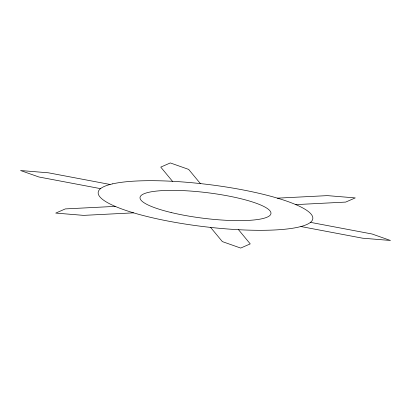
<?xml version="1.0" encoding="UTF-8"?>
<svg xmlns="http://www.w3.org/2000/svg" width="411" height="411" viewBox="0 0 411 411"><rect width="100%" height="100%" fill="white"/><g stroke="black" fill="none" stroke-linecap="round" stroke-linejoin="round"><path stroke-width="0.62" d="M115.208 206.384L65.292 208.916L55.742 213.093L83.639 215.374L133.554 212.847M277.446 198.153L327.362 195.626L355.258 197.907L345.708 202.084L295.792 204.616M110.091 184.467L48.441 172.81L20.55 170.529L38.896 176.987L100.546 188.649M300.898 226.533L362.559 238.19L390.45 240.471L372.104 234.013L310.454 222.351M200.383 183.583L188.649 169.394L170.308 162.936L160.758 167.113L172.492 181.302M238.508 229.698L250.242 243.887L240.692 248.064L222.351 241.606L210.617 227.417M112.629 183.845L109.937 184.508A108.108 21.182 7 0 0 112.46 205.161L115.388 206.461A108.108 21.182 7 0 0 205.33 226.815L210.951 227.453A108.108 21.182 7 0 0 298.371 227.155L301.063 226.492A108.108 21.182 7 0 0 298.54 205.839L295.612 204.539A108.108 21.182 7 0 0 205.67 184.185L200.049 183.547A108.108 21.182 7 0 0 112.629 183.845M171.115 212.518A65.945 12.921 7 0 0 270.947 213.602A65.945 12.921 7 0 0 174.439 190.375A65.945 12.921 7 0 0 171.115 212.518"/></g></svg>
